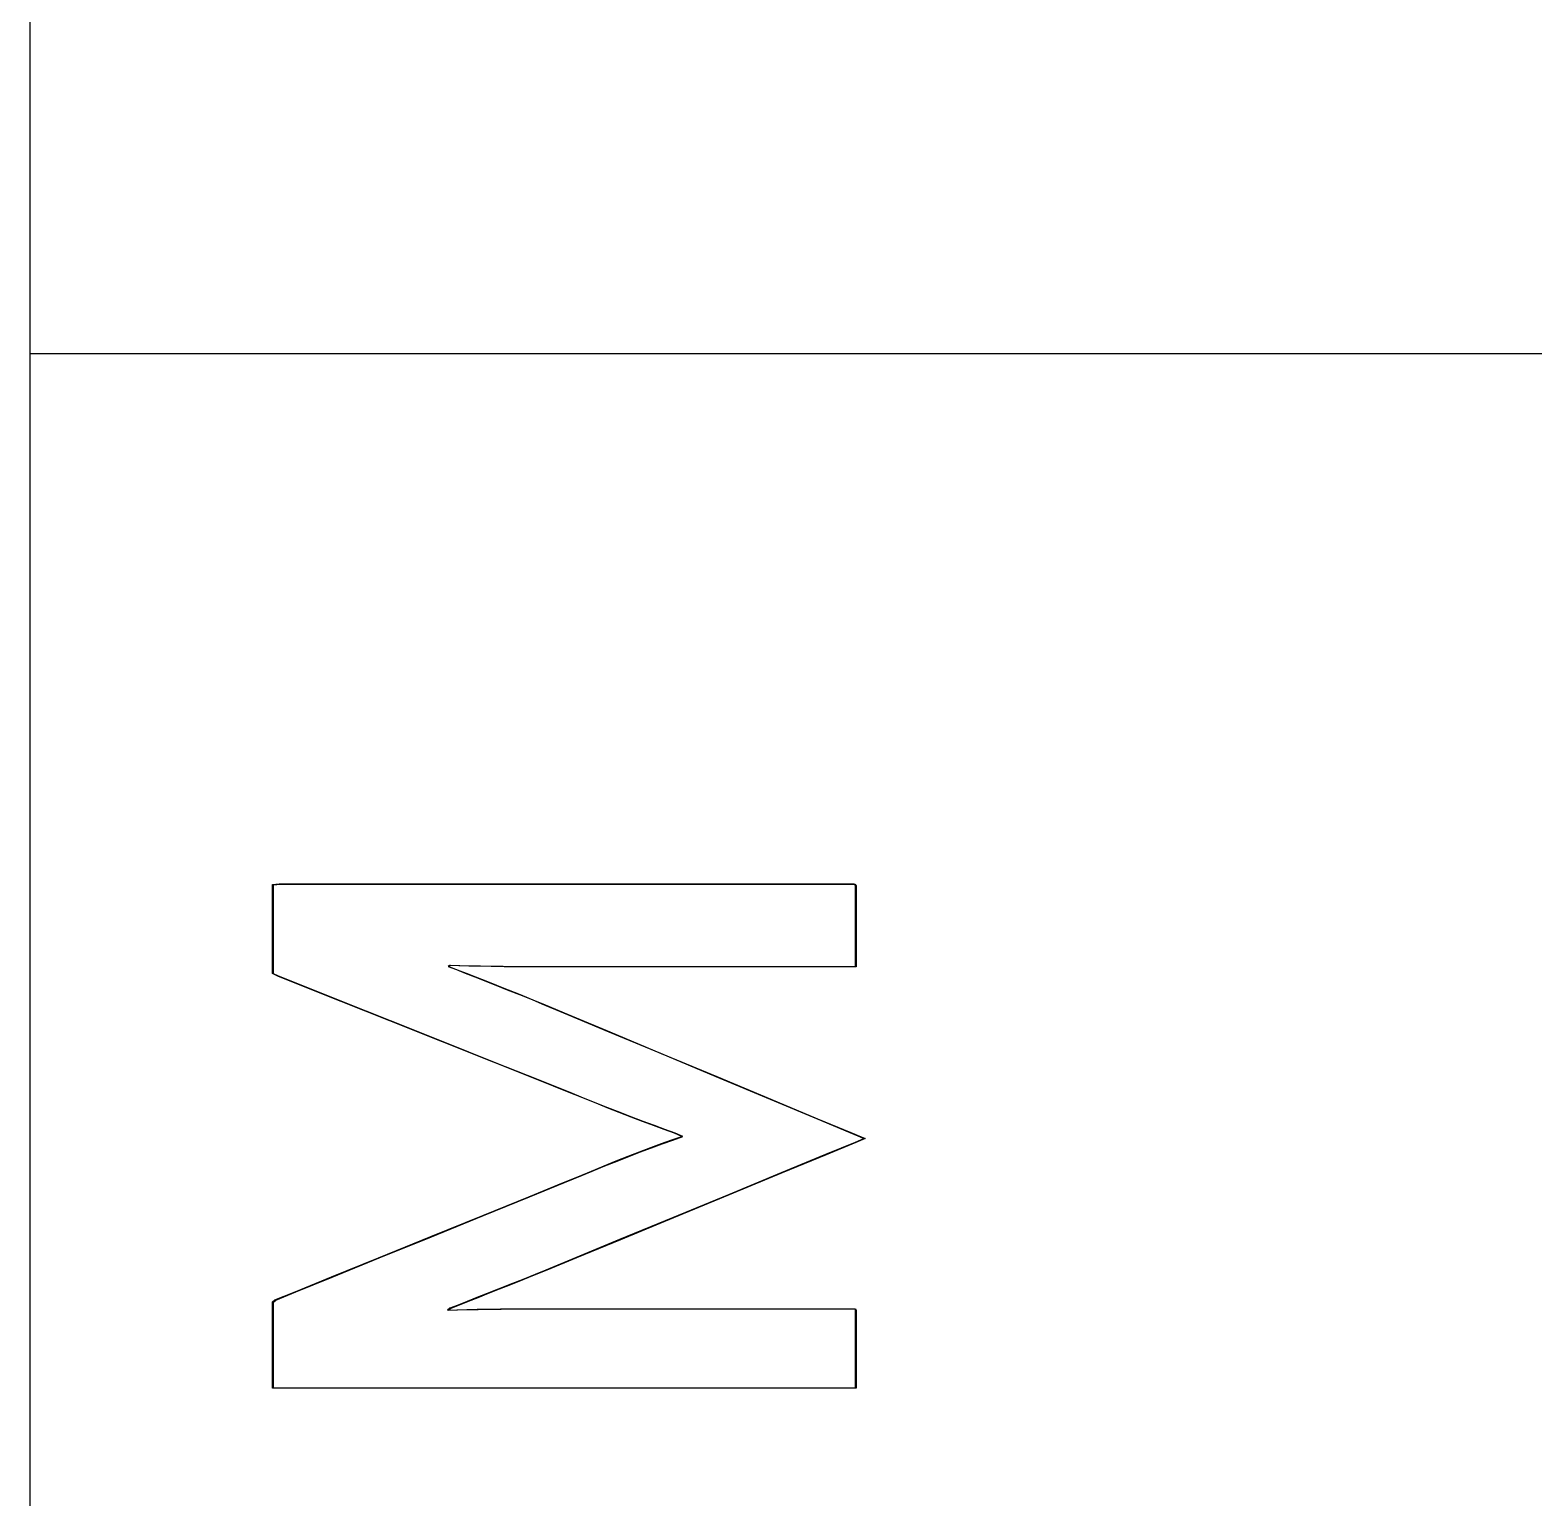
# Model space of a CAD drawing. Extents: x 1 to 47.7, y 0.2 to 35.
# Drawn here: x 34.5485 to 34.7492, y 18.6605 to 18.8564 of the extents above; entities that cross this region are included whole.
import ezdxf

# ---------------------------------------------------------------- set-up
doc = ezdxf.new("R2010")
doc.units = 0
doc.header["$MEASUREMENT"] = 0
for name, color, linetype in [('5_1___24__TARGET_LEDS___12', 7, 'CONTINUOUS'), ('6_4___24__OPTOISO_INDEPEND', 7, 'CONTINUOUS'), ('7_0_____DWG', 7, 'CONTINUOUS')]:
    doc.layers.add(name, color=color, linetype=linetype)

msp = doc.modelspace()

# ---------------------------------------------------------------- linework, layer by layer
at = {"layer": '5_1___24__TARGET_LEDS___12'}
msp.add_lwpolyline([(34.65872, 18.73135), (34.65724, 18.73135), (34.65328, 18.73135), (34.64759, 18.73135), (34.64088, 18.73135), (34.63388, 18.73135), (34.62733, 18.73135), (34.62196, 18.73135), (34.61849, 18.73135), (34.61715, 18.73135), (34.61525, 18.73135), (34.61344, 18.73136), (34.61173, 18.73138), (34.61011, 18.7314), (34.60858, 18.73143), (34.60715, 18.73146), (34.60581, 18.7315), (34.60456, 18.73154), (34.60437, 18.73139), (34.60547, 18.73097), (34.60665, 18.73051), (34.60792, 18.73002), (34.60928, 18.72948), (34.61072, 18.72891), (34.61226, 18.7283), (34.61387, 18.72765), (34.61558, 18.72696), (34.61689, 18.72642), (34.6203, 18.725), (34.62583, 18.72269), (34.6327, 18.71981), (34.64013, 18.71671), (34.64734, 18.71369), (34.65356, 18.71109), (34.65801, 18.70923), (34.65992, 18.70844), (34.65868, 18.70791), (34.65473, 18.70628), (34.64884, 18.70384), (34.64178, 18.70093), (34.63433, 18.69785), (34.62727, 18.69493), (34.62138, 18.6925), (34.61743, 18.69087), (34.61597, 18.69027), (34.61425, 18.68958), (34.61261, 18.68893), (34.61106, 18.68832), (34.60959, 18.68774), (34.60821, 18.68719), (34.60692, 18.68668), (34.60572, 18.68621), (34.60461, 18.68577), (34.6043, 18.68552), (34.60552, 18.68556), (34.60684, 18.6856), (34.60826, 18.68563), (34.60976, 18.68566), (34.61136, 18.68568), (34.61305, 18.6857), (34.61484, 18.68571), (34.61672, 18.68572), (34.61805, 18.68572), (34.621, 18.68572), (34.62601, 18.68572), (34.63236, 18.68572), (34.63932, 18.68572), (34.64616, 18.68572), (34.65214, 18.68572), (34.65655, 18.68572), (34.65864, 18.68572), (34.65872, 18.68548), (34.65872, 18.68459), (34.65872, 18.6832), (34.65872, 18.68151), (34.65872, 18.6797), (34.65872, 18.67797), (34.65872, 18.6765), (34.65872, 18.67548), (34.65872, 18.6751), (34.65592, 18.6751), (34.64845, 18.6751), (34.63767, 18.6751), (34.62499, 18.6751), (34.61176, 18.6751), (34.59938, 18.6751), (34.58922, 18.6751), (34.58267, 18.6751), (34.58095, 18.67512), (34.58095, 18.67571), (34.58095, 18.67696), (34.58095, 18.67866), (34.58095, 18.68059), (34.58095, 18.68257), (34.58095, 18.68436), (34.58095, 18.68579), (34.58095, 18.68662), (34.58125, 18.68688), (34.58394, 18.68797), (34.58879, 18.68995), (34.59508, 18.6925), (34.60205, 18.69534), (34.60899, 18.69816), (34.61514, 18.70067), (34.61979, 18.70256), (34.62219, 18.70354), (34.62351, 18.70409), (34.62519, 18.70478), (34.62682, 18.70544), (34.6284, 18.70606), (34.62993, 18.70666), (34.63142, 18.70722), (34.63285, 18.70775), (34.63424, 18.70824), (34.63558, 18.7087), (34.63457, 18.70916), (34.63321, 18.70965), (34.63179, 18.71016), (34.63032, 18.71071), (34.6288, 18.71129), (34.62722, 18.7119), (34.62559, 18.71255), (34.62391, 18.71322), (34.62235, 18.71385), (34.62055, 18.71457), (34.61633, 18.71626), (34.61045, 18.71861), (34.60362, 18.72133), (34.59659, 18.72414), (34.59009, 18.72674), (34.58486, 18.72882), (34.58163, 18.73012), (34.58095, 18.73044), (34.58095, 18.73114), (34.58095, 18.73248), (34.58095, 18.73427), (34.58095, 18.73629), (34.58095, 18.73831), (34.58095, 18.74013), (34.58095, 18.74154), (34.58095, 18.74232), (34.58184, 18.74241), (34.58741, 18.74241), (34.59688, 18.74241), (34.60889, 18.74241), (34.62205, 18.74241), (34.63497, 18.74241), (34.64629, 18.74241), (34.65461, 18.74241), (34.65857, 18.74241), (34.65872, 18.74217), (34.65872, 18.74123), (34.65872, 18.73979), (34.65872, 18.73803), (34.65872, 18.73615), (34.65872, 18.73434), (34.65872, 18.73281), (34.65872, 18.73175)], close=True, dxfattribs=at)
at = {"layer": '6_4___24__OPTOISO_INDEPEND'}
msp.add_lwpolyline([(34.65861, 18.73136), (34.65713, 18.73136), (34.65318, 18.73136), (34.64748, 18.73136), (34.64077, 18.73136), (34.63377, 18.73136), (34.62722, 18.73136), (34.62185, 18.73136), (34.61838, 18.73136), (34.61704, 18.73136), (34.61514, 18.73137), (34.61333, 18.73138), (34.61162, 18.73139), (34.61, 18.73141), (34.60848, 18.73144), (34.60704, 18.73147), (34.6057, 18.73151), (34.60445, 18.73155), (34.60426, 18.73141), (34.60536, 18.73099), (34.60654, 18.73053), (34.60781, 18.73003), (34.60917, 18.7295), (34.61061, 18.72892), (34.61215, 18.72831), (34.61377, 18.72766), (34.61547, 18.72698), (34.61678, 18.72644), (34.6202, 18.72501), (34.62573, 18.7227), (34.63259, 18.71983), (34.64002, 18.71672), (34.64723, 18.71371), (34.65345, 18.71111), (34.6579, 18.70925), (34.65981, 18.70845), (34.65858, 18.70792), (34.65462, 18.70629), (34.64873, 18.70386), (34.64167, 18.70094), (34.63422, 18.69786), (34.62716, 18.69495), (34.62127, 18.69251), (34.61732, 18.69088), (34.61586, 18.69028), (34.61414, 18.6896), (34.6125, 18.68894), (34.61095, 18.68833), (34.60948, 18.68775), (34.60811, 18.6872), (34.60682, 18.6867), (34.60561, 18.68622), (34.6045, 18.68579), (34.60419, 18.68553), (34.60542, 18.68557), (34.60674, 18.68561), (34.60815, 18.68565), (34.60965, 18.68567), (34.61125, 18.6857), (34.61295, 18.68571), (34.61473, 18.68572), (34.61661, 18.68573), (34.61795, 18.68573), (34.62089, 18.68573), (34.6259, 18.68573), (34.63225, 18.68573), (34.63921, 18.68573), (34.64605, 18.68573), (34.65204, 18.68573), (34.65644, 18.68573), (34.65853, 18.68573), (34.65861, 18.68549), (34.65861, 18.6846), (34.65861, 18.68321), (34.65861, 18.68152), (34.65861, 18.67972), (34.65861, 18.67798), (34.65861, 18.67651), (34.65861, 18.67549), (34.65861, 18.67511), (34.65581, 18.67511), (34.64834, 18.67511), (34.63757, 18.67511), (34.62488, 18.67511), (34.61165, 18.67511), (34.59927, 18.67511), (34.58912, 18.67511), (34.58256, 18.67511), (34.58084, 18.67513), (34.58084, 18.67572), (34.58084, 18.67697), (34.58084, 18.67867), (34.58084, 18.68061), (34.58084, 18.68258), (34.58084, 18.68438), (34.58084, 18.6858), (34.58084, 18.68663), (34.58115, 18.68689), (34.58383, 18.68799), (34.58869, 18.68996), (34.59497, 18.69252), (34.60194, 18.69535), (34.60888, 18.69818), (34.61504, 18.70068), (34.61968, 18.70257), (34.62209, 18.70355), (34.62341, 18.7041), (34.62508, 18.70479), (34.62671, 18.70545), (34.62829, 18.70608), (34.62982, 18.70667), (34.63131, 18.70723), (34.63274, 18.70776), (34.63413, 18.70826), (34.63547, 18.70872), (34.63446, 18.70917), (34.6331, 18.70966), (34.63168, 18.71018), (34.63021, 18.71073), (34.62869, 18.71131), (34.62711, 18.71192), (34.62548, 18.71256), (34.6238, 18.71323), (34.62224, 18.71387), (34.62044, 18.71459), (34.61622, 18.71627), (34.61034, 18.71862), (34.60351, 18.72135), (34.59648, 18.72415), (34.58998, 18.72675), (34.58475, 18.72884), (34.58152, 18.73013), (34.58084, 18.73045), (34.58084, 18.73115), (34.58084, 18.7325), (34.58084, 18.73429), (34.58084, 18.7363), (34.58084, 18.73832), (34.58084, 18.74015), (34.58084, 18.74156), (34.58084, 18.74234), (34.58173, 18.74242), (34.5873, 18.74242), (34.59678, 18.74242), (34.60878, 18.74242), (34.62194, 18.74242), (34.63486, 18.74242), (34.64618, 18.74242), (34.65451, 18.74242), (34.65846, 18.74242), (34.65861, 18.74218), (34.65861, 18.74125), (34.65861, 18.7398), (34.65861, 18.73804), (34.65861, 18.73616), (34.65861, 18.73436), (34.65861, 18.73282), (34.65861, 18.73176)], close=True, dxfattribs=at)
at = {"layer": '7_0_____DWG'}
for points in [[(34.54846, 18.12012), (34.54846, 18.17107), (34.54846, 18.22097), (34.54846, 18.26979), (34.54846, 18.31752), (34.54846, 18.36416), (34.54846, 18.40969), (34.54846, 18.4541), (34.54846, 18.49738), (34.54846, 18.53951), (34.54846, 18.58049), (34.54846, 18.6203), (34.54846, 18.65893), (34.54846, 18.69637), (34.54846, 18.73261), (34.54846, 18.76763), (34.54846, 18.80142), (34.54846, 18.83397), (34.54846, 18.86528)], [(34.54846, 18.81321), (35.13624, 18.81321)]]:
    msp.add_lwpolyline(points, dxfattribs=at)

doc.saveas('drawing.dxf')
